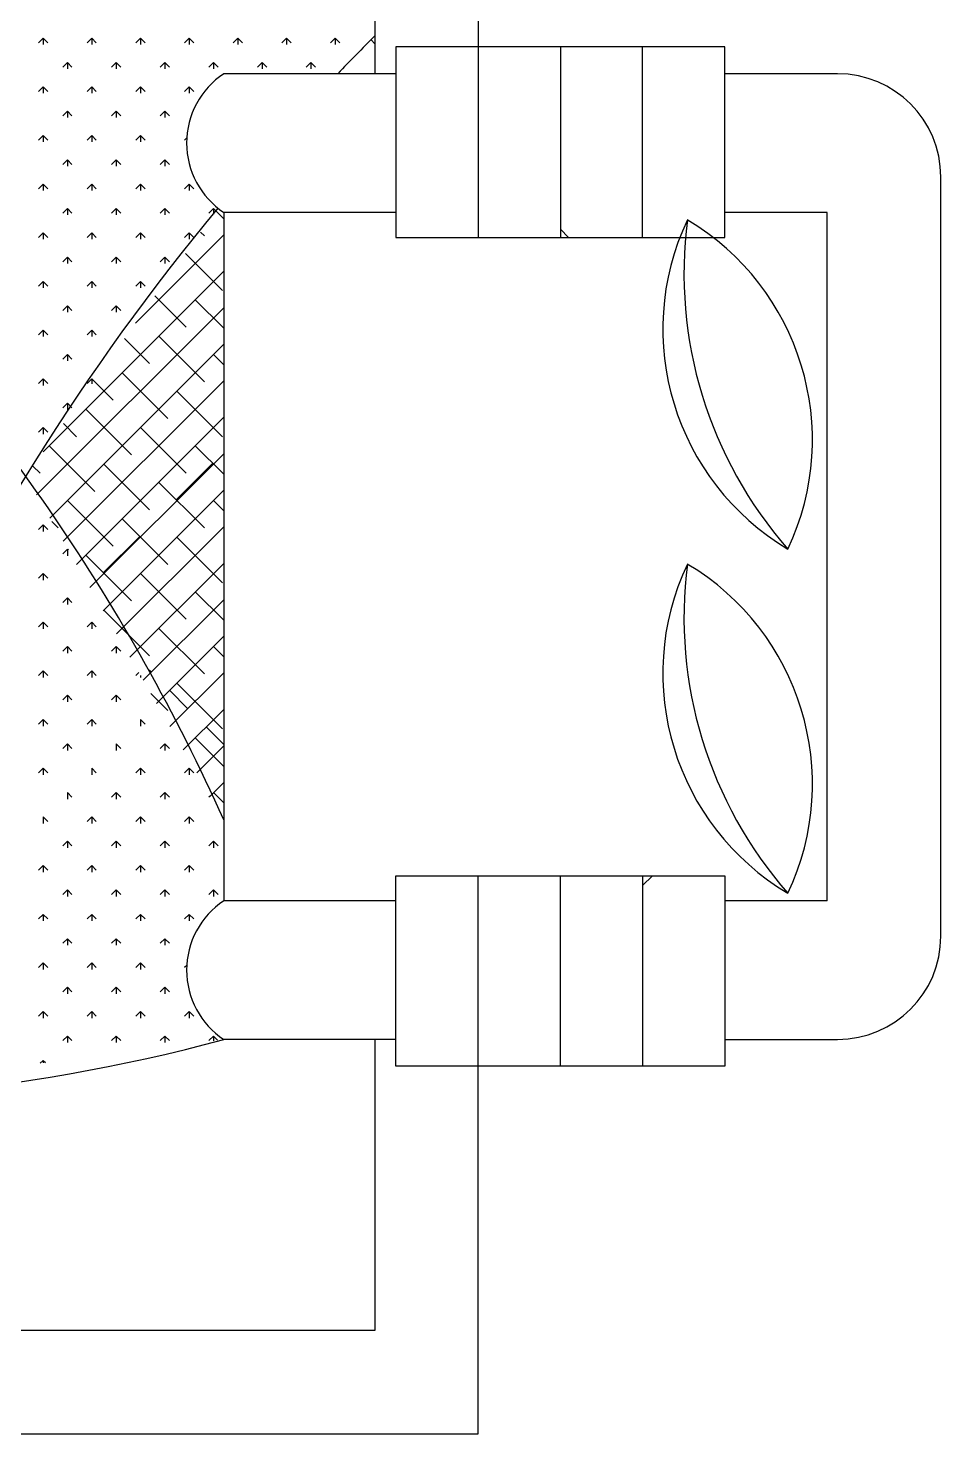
# Model space of a CAD drawing. Header units: inches. Extents: x 4.9 to 47.4, y 12.3 to 37.1.
# Drawn here: x 13.277 to 14.47, y 18.969 to 20.807 of the extents above; entities that cross this region are included whole.
import ezdxf

# ---------------------------------------------------------------- set-up
doc = ezdxf.new("R2010")
doc.units = ezdxf.units.IN
doc.header["$MEASUREMENT"] = 0
doc.layers.add('02', color=2, linetype='Continuous')
doc.layers.add('4', color=4, linetype='Continuous')

msp = doc.modelspace()

# ---------------------------------------------------------------- linework, layer by layer
at = {"layer": '02'}
for p, q in [((13.7303, 20.9762), (13.7303, 20.7474)), ((13.8653, 20.9298), (13.8653, 20.5334)), ((13.2965, 20.794), (13.2906, 20.788)), ((13.2965, 20.794), (13.3025, 20.788)), ((13.2965, 20.794), (13.2965, 20.7855)), ((13.3602, 20.794), (13.3542, 20.788)), ((13.3602, 20.794), (13.3661, 20.788)), ((13.3602, 20.794), (13.3602, 20.7855)), ((13.4238, 20.794), (13.4178, 20.788)), ((13.4238, 20.794), (13.4298, 20.788)), ((13.4238, 20.794), (13.4238, 20.7855)), ((13.4874, 20.794), (13.4815, 20.788)), ((13.4874, 20.794), (13.4934, 20.788)), ((13.4874, 20.794), (13.4874, 20.7855)), ((13.5511, 20.794), (13.5451, 20.788)), ((13.5511, 20.794), (13.5571, 20.788)), ((13.5511, 20.794), (13.5511, 20.7855)), ((13.6147, 20.794), (13.6088, 20.788)), ((13.6147, 20.794), (13.6207, 20.788)), ((13.6147, 20.794), (13.6147, 20.7855)), ((13.6784, 20.794), (13.6724, 20.788)), ((13.6784, 20.794), (13.6843, 20.788)), ((13.6784, 20.794), (13.6784, 20.7855)), ((13.7303, 20.7866), (13.7252, 20.7917)), ((13.7578, 20.7824), (13.7578, 20.5334)), ((14.1876, 20.7824), (13.7578, 20.7824)), ((13.9727, 20.7824), (13.9727, 20.5334)), ((14.0802, 20.5334), (14.0802, 20.7824)), ((14.1876, 20.5334), (14.1876, 20.7824)), ((13.3283, 20.7621), (13.3224, 20.7562)), ((13.3283, 20.7621), (13.3343, 20.7562)), ((13.3283, 20.7621), (13.3283, 20.7537)), ((13.392, 20.7621), (13.386, 20.7562)), ((13.392, 20.7621), (13.398, 20.7562)), ((13.392, 20.7621), (13.392, 20.7537)), ((13.4556, 20.7621), (13.4497, 20.7562)), ((13.4556, 20.7621), (13.4616, 20.7562)), ((13.4556, 20.7621), (13.4556, 20.7537)), ((13.5193, 20.7621), (13.5133, 20.7562)), ((13.5193, 20.7621), (13.5252, 20.7562)), ((13.5193, 20.7621), (13.5193, 20.7537)), ((13.5829, 20.7621), (13.5769, 20.7562)), ((13.5829, 20.7621), (13.5889, 20.7562)), ((13.5829, 20.7621), (13.5829, 20.7537)), ((13.6465, 20.7621), (13.6406, 20.7562)), ((13.6465, 20.7621), (13.6525, 20.7562)), ((13.6465, 20.7621), (13.6465, 20.7537)), ((13.2965, 20.7303), (13.2906, 20.7243)), ((13.2965, 20.7303), (13.3025, 20.7243)), ((13.2965, 20.7303), (13.2965, 20.7219)), ((13.3602, 20.7303), (13.3542, 20.7243)), ((13.3602, 20.7303), (13.3661, 20.7243)), ((13.3602, 20.7303), (13.3602, 20.7219)), ((13.4238, 20.7303), (13.4178, 20.7243)), ((13.4238, 20.7303), (13.4298, 20.7243)), ((13.4238, 20.7303), (13.4238, 20.7219)), ((13.4874, 20.7303), (13.4815, 20.7243)), ((13.4874, 20.7303), (13.4934, 20.7243)), ((13.4874, 20.7303), (13.4874, 20.7219)), ((13.3283, 20.6985), (13.3224, 20.6925)), ((13.3283, 20.6985), (13.3343, 20.6925)), ((13.3283, 20.6985), (13.3283, 20.6901)), ((13.392, 20.6985), (13.386, 20.6925)), ((13.392, 20.6985), (13.398, 20.6925)), ((13.392, 20.6985), (13.392, 20.6901)), ((13.4556, 20.6985), (13.4497, 20.6925)), ((13.4556, 20.6985), (13.4616, 20.6925)), ((13.4556, 20.6985), (13.4556, 20.6901)), ((13.2965, 20.6667), (13.2906, 20.6607)), ((13.2965, 20.6667), (13.3025, 20.6607)), ((13.2965, 20.6667), (13.2965, 20.6582)), ((13.3602, 20.6667), (13.3542, 20.6607)), ((13.3602, 20.6667), (13.3661, 20.6607)), ((13.3602, 20.6667), (13.3602, 20.6582)), ((13.4238, 20.6667), (13.4178, 20.6607)), ((13.4238, 20.6667), (13.4298, 20.6607)), ((13.4238, 20.6667), (13.4238, 20.6582)), ((13.4843, 20.6636), (13.4815, 20.6607)), ((13.3283, 20.6349), (13.3224, 20.6289)), ((13.3283, 20.6349), (13.3343, 20.6289)), ((13.3283, 20.6349), (13.3283, 20.6264)), ((13.392, 20.6349), (13.386, 20.6289)), ((13.392, 20.6349), (13.398, 20.6289)), ((13.392, 20.6349), (13.392, 20.6264)), ((13.4556, 20.6349), (13.4497, 20.6289)), ((13.4556, 20.6349), (13.4616, 20.6289)), ((13.4556, 20.6349), (13.4556, 20.6264)), ((13.2965, 20.603), (13.2906, 20.5971)), ((13.2965, 20.603), (13.3025, 20.5971)), ((13.2965, 20.603), (13.2965, 20.5946)), ((13.3602, 20.603), (13.3542, 20.5971)), ((13.3602, 20.603), (13.3661, 20.5971)), ((13.3602, 20.603), (13.3602, 20.5946)), ((13.4238, 20.603), (13.4178, 20.5971)), ((13.4238, 20.603), (13.4298, 20.5971)), ((13.4238, 20.603), (13.4238, 20.5946)), ((13.4874, 20.603), (13.4815, 20.5971)), ((13.4874, 20.603), (13.4934, 20.5971)), ((13.4874, 20.603), (13.4874, 20.5946)), ((13.3283, 20.5712), (13.3224, 20.5652)), ((13.3283, 20.5712), (13.3343, 20.5652)), ((13.3283, 20.5712), (13.3283, 20.5628)), ((13.392, 20.5712), (13.386, 20.5652)), ((13.392, 20.5712), (13.398, 20.5652)), ((13.392, 20.5712), (13.392, 20.5628)), ((13.4556, 20.5712), (13.4497, 20.5652)), ((13.4556, 20.5712), (13.4616, 20.5652)), ((13.4556, 20.5712), (13.4556, 20.5628)), ((13.5193, 20.5712), (13.5133, 20.5652)), ((13.5193, 20.5712), (13.5224, 20.5681)), ((13.5193, 20.5712), (13.5193, 20.5638)), ((13.5224, 20.5681), (13.5327, 20.5578)), ((13.2965, 20.5394), (13.2906, 20.5334)), ((13.2965, 20.5394), (13.3025, 20.5334)), ((13.2965, 20.5394), (13.2965, 20.531)), ((13.3602, 20.5394), (13.3542, 20.5334)), ((13.3602, 20.5394), (13.3661, 20.5334)), ((13.3602, 20.5394), (13.3602, 20.531)), ((13.5327, 20.5369), (13.4172, 20.4214)), ((13.4238, 20.5394), (13.4178, 20.5334)), ((13.4238, 20.5394), (13.4298, 20.5334)), ((13.4238, 20.5394), (13.4238, 20.531)), ((13.4874, 20.5394), (13.4815, 20.5334)), ((13.4874, 20.5394), (13.4934, 20.5334)), ((13.4874, 20.5394), (13.4874, 20.531)), ((13.5024, 20.5403), (13.5073, 20.5354)), ((13.7578, 20.5334), (14.1876, 20.5334)), ((13.9835, 20.5334), (13.9727, 20.5442)), ((13.4825, 20.5125), (13.5312, 20.4638)), ((13.3283, 20.5076), (13.3224, 20.5016)), ((13.3283, 20.5076), (13.3343, 20.5016)), ((13.3283, 20.5076), (13.3283, 20.4991)), ((13.392, 20.5076), (13.386, 20.5016)), ((13.392, 20.5076), (13.398, 20.5016)), ((13.392, 20.5076), (13.392, 20.4991)), ((13.4556, 20.5076), (13.4497, 20.5016)), ((13.4556, 20.5076), (13.4616, 20.5016)), ((13.4556, 20.5076), (13.4556, 20.4991)), ((13.2965, 20.4758), (13.2906, 20.4698)), ((13.5327, 20.4892), (13.2964, 20.2529)), ((13.2965, 20.4758), (13.3025, 20.4698)), ((13.2965, 20.4758), (13.2965, 20.4673)), ((13.3602, 20.4758), (13.3542, 20.4698)), ((13.3602, 20.4758), (13.3661, 20.4698)), ((13.3602, 20.4758), (13.3602, 20.4673)), ((13.4238, 20.4758), (13.4178, 20.4698)), ((13.4238, 20.4758), (13.4298, 20.4698)), ((13.4238, 20.4758), (13.4238, 20.4673)), ((13.4426, 20.4569), (13.4835, 20.4161)), ((13.5327, 20.4414), (13.2879, 20.1967)), ((13.3283, 20.4439), (13.3224, 20.438)), ((13.3283, 20.4439), (13.3343, 20.438)), ((13.3283, 20.4439), (13.3283, 20.4355)), ((13.392, 20.4439), (13.386, 20.438)), ((13.392, 20.4439), (13.398, 20.438)), ((13.392, 20.4439), (13.392, 20.4355)), ((13.4954, 20.4519), (13.5327, 20.4146)), ((13.2965, 20.4121), (13.2906, 20.4061)), ((13.2965, 20.4121), (13.3025, 20.4061)), ((13.2965, 20.4121), (13.2965, 20.4037)), ((13.3602, 20.4121), (13.3542, 20.4061)), ((13.3602, 20.4121), (13.3661, 20.4061)), ((13.3602, 20.4121), (13.3602, 20.4037)), ((13.4028, 20.4013), (13.4357, 20.3684)), ((13.4477, 20.4042), (13.5073, 20.3445)), ((13.5327, 20.3937), (13.3054, 20.1664)), ((13.3283, 20.3803), (13.3224, 20.3743)), ((13.3283, 20.3803), (13.3343, 20.3743)), ((13.3283, 20.3803), (13.3283, 20.3719)), ((13.5193, 20.3803), (13.5327, 20.3669)), ((13.2965, 20.3485), (13.2906, 20.3425)), ((13.2965, 20.3485), (13.3025, 20.3425)), ((13.2965, 20.3485), (13.2965, 20.34)), ((13.5327, 20.346), (13.3228, 20.1361)), ((13.3602, 20.3485), (13.3542, 20.3425)), ((13.3602, 20.3485), (13.3629, 20.3457)), ((13.3602, 20.3485), (13.3602, 20.3418)), ((13.3629, 20.3457), (13.388, 20.3206)), ((13.3999, 20.3564), (13.4596, 20.2968)), ((13.4715, 20.3326), (13.5312, 20.2729)), ((13.3283, 20.3167), (13.3224, 20.3107)), ((13.3283, 20.3167), (13.3343, 20.3107)), ((13.3283, 20.3167), (13.3283, 20.3082)), ((13.3522, 20.3087), (13.4119, 20.249)), ((13.3231, 20.2901), (13.3403, 20.2729)), ((13.5327, 20.2982), (13.3403, 20.1058)), ((13.2965, 20.2848), (13.2906, 20.2789)), ((13.2965, 20.2848), (13.3025, 20.2789)), ((13.2965, 20.2848), (13.2965, 20.2764)), ((13.4238, 20.2848), (13.4835, 20.2252)), ((13.3045, 20.261), (13.3641, 20.2013)), ((13.4954, 20.261), (13.5327, 20.2237)), ((13.5327, 20.2505), (13.3577, 20.0756)), ((13.3761, 20.2371), (13.4357, 20.1774)), ((13.5183, 20.2381), (13.4706, 20.1903)), ((13.2832, 20.2345), (13.2925, 20.2252)), ((13.5327, 20.2028), (13.3752, 20.0453)), ((13.4477, 20.2132), (13.5073, 20.1536)), ((13.3283, 20.1894), (13.388, 20.1297)), ((13.5193, 20.1894), (13.5327, 20.176)), ((13.3078, 20.1622), (13.3164, 20.1536)), ((13.3999, 20.1655), (13.4596, 20.1058)), ((13.2965, 20.1576), (13.2906, 20.1516)), ((13.2965, 20.1576), (13.3025, 20.1516)), ((13.2965, 20.1576), (13.2965, 20.1491)), ((13.5327, 20.1551), (13.3926, 20.015)), ((13.3283, 20.1257), (13.3224, 20.1198)), ((13.3283, 20.1257), (13.3294, 20.1247)), ((13.3283, 20.1257), (13.3283, 20.1173)), ((13.4228, 20.1426), (13.3751, 20.0949)), ((13.4715, 20.1416), (13.5312, 20.082)), ((13.3522, 20.1178), (13.4119, 20.0581)), ((13.5327, 20.1073), (13.4101, 19.9847)), ((13.2965, 20.0939), (13.2906, 20.088)), ((13.2965, 20.0939), (13.3025, 20.088)), ((13.2965, 20.0939), (13.2965, 20.0855)), ((13.4238, 20.0939), (13.4835, 20.0343)), ((13.4954, 20.0701), (13.5327, 20.0328)), ((13.3283, 20.0621), (13.3224, 20.0561)), ((13.3283, 20.0621), (13.3343, 20.0561)), ((13.3283, 20.0621), (13.3283, 20.0537)), ((13.5327, 20.0596), (13.4275, 19.9544)), ((13.3761, 20.0462), (13.4357, 19.9865)), ((13.2965, 20.0303), (13.2906, 20.0243)), ((13.2965, 20.0303), (13.3025, 20.0243)), ((13.2965, 20.0303), (13.2965, 20.0218)), ((13.3602, 20.0303), (13.3542, 20.0243)), ((13.3602, 20.0303), (13.3661, 20.0243)), ((13.3602, 20.0303), (13.3602, 20.0218)), ((13.4477, 20.0223), (13.5073, 19.9627)), ((13.3283, 19.9985), (13.3224, 19.9925)), ((13.3283, 19.9985), (13.3343, 19.9925)), ((13.3283, 19.9985), (13.3283, 19.99)), ((13.392, 19.9985), (13.386, 19.9925)), ((13.392, 19.9985), (13.398, 19.9925)), ((13.392, 19.9985), (13.392, 19.99)), ((13.5327, 20.0119), (13.4449, 19.9241)), ((13.5193, 19.9985), (13.5327, 19.985)), ((13.2965, 19.9666), (13.2906, 19.9607)), ((13.2965, 19.9666), (13.3025, 19.9607)), ((13.2965, 19.9666), (13.2965, 19.9582)), ((13.3602, 19.9666), (13.3542, 19.9607)), ((13.3602, 19.9666), (13.3661, 19.9607)), ((13.3602, 19.9666), (13.3602, 19.9582)), ((13.4217, 19.9645), (13.4178, 19.9607)), ((13.4238, 19.9608), (13.4238, 19.9582)), ((13.4381, 19.9651), (13.4332, 19.97)), ((13.5327, 19.9641), (13.4624, 19.8939)), ((13.4859, 19.9173), (13.462, 19.9412)), ((13.4715, 19.9507), (13.5312, 19.8911)), ((13.3283, 19.9348), (13.3224, 19.9289)), ((13.3283, 19.9348), (13.3343, 19.9289)), ((13.3283, 19.9348), (13.3283, 19.9264)), ((13.392, 19.9348), (13.386, 19.9289)), ((13.392, 19.9348), (13.398, 19.9289)), ((13.392, 19.9348), (13.392, 19.9264)), ((13.4375, 19.937), (13.4596, 19.9149)), ((13.5327, 19.9164), (13.4798, 19.8636)), ((13.2965, 19.903), (13.2906, 19.897)), ((13.2965, 19.903), (13.3025, 19.897)), ((13.2965, 19.903), (13.2965, 19.8946)), ((13.3602, 19.903), (13.3542, 19.897)), ((13.3602, 19.903), (13.3661, 19.897)), ((13.3602, 19.903), (13.3602, 19.8946)), ((13.4238, 19.903), (13.4298, 19.897)), ((13.4238, 19.903), (13.4238, 19.8946)), ((13.5327, 19.8705), (13.5097, 19.8935)), ((13.3283, 19.8712), (13.3224, 19.8652)), ((13.3283, 19.8712), (13.3343, 19.8652)), ((13.3283, 19.8712), (13.3283, 19.8627)), ((13.392, 19.8712), (13.398, 19.8652)), ((13.392, 19.8712), (13.392, 19.8627)), ((13.4556, 19.8712), (13.4497, 19.8652)), ((13.4556, 19.8712), (13.4616, 19.8652)), ((13.4556, 19.8712), (13.4556, 19.8627)), ((13.4954, 19.8791), (13.5327, 19.8419)), ((13.5327, 19.8687), (13.4973, 19.8333)), ((13.2965, 19.8394), (13.2906, 19.8334)), ((13.2965, 19.8394), (13.3025, 19.8334)), ((13.2965, 19.8394), (13.2965, 19.8309)), ((13.3602, 19.8394), (13.3661, 19.8334)), ((13.3602, 19.8394), (13.3602, 19.8309)), ((13.4238, 19.8394), (13.4178, 19.8334)), ((13.4238, 19.8394), (13.4298, 19.8334)), ((13.4238, 19.8394), (13.4238, 19.8309)), ((13.4874, 19.8394), (13.4815, 19.8334)), ((13.4874, 19.8394), (13.4934, 19.8334)), ((13.4874, 19.8394), (13.4874, 19.8309)), ((13.5327, 19.8209), (13.5147, 19.803)), ((13.3283, 19.8075), (13.3343, 19.8016)), ((13.3283, 19.8075), (13.3283, 19.7991)), ((13.392, 19.8075), (13.386, 19.8016)), ((13.392, 19.8075), (13.398, 19.8016)), ((13.392, 19.8075), (13.392, 19.7991)), ((13.4556, 19.8075), (13.4497, 19.8016)), ((13.4556, 19.8075), (13.4616, 19.8016)), ((13.4556, 19.8075), (13.4556, 19.7991)), ((13.5147, 19.803), (13.5133, 19.8016)), ((13.5193, 19.8075), (13.5327, 19.7941)), ((13.2965, 19.7757), (13.3025, 19.7698)), ((13.2965, 19.7757), (13.2965, 19.7673)), ((13.3602, 19.7757), (13.3542, 19.7698)), ((13.3602, 19.7757), (13.3661, 19.7698)), ((13.3602, 19.7757), (13.3602, 19.7673)), ((13.4238, 19.7757), (13.4178, 19.7698)), ((13.4238, 19.7757), (13.4298, 19.7698)), ((13.4238, 19.7757), (13.4238, 19.7673)), ((13.4874, 19.7757), (13.4815, 19.7698)), ((13.4874, 19.7757), (13.4934, 19.7698)), ((13.4874, 19.7757), (13.4874, 19.7673)), ((13.5327, 19.7732), (13.5322, 19.7727)), ((13.3283, 19.7439), (13.3224, 19.7379)), ((13.3283, 19.7439), (13.3343, 19.7379)), ((13.3283, 19.7439), (13.3283, 19.7355)), ((13.392, 19.7439), (13.386, 19.7379)), ((13.392, 19.7439), (13.398, 19.7379)), ((13.392, 19.7439), (13.392, 19.7355)), ((13.4556, 19.7439), (13.4497, 19.7379)), ((13.4556, 19.7439), (13.4616, 19.7379)), ((13.4556, 19.7439), (13.4556, 19.7355)), ((13.5193, 19.7439), (13.5133, 19.7379)), ((13.5193, 19.7439), (13.5252, 19.7379)), ((13.5193, 19.7439), (13.5193, 19.7355)), ((13.2965, 19.7121), (13.2906, 19.7061)), ((13.2965, 19.7121), (13.3025, 19.7061)), ((13.2965, 19.7121), (13.2965, 19.7036)), ((13.3602, 19.7121), (13.3542, 19.7061)), ((13.3602, 19.7121), (13.3661, 19.7061)), ((13.3602, 19.7121), (13.3602, 19.7036)), ((13.4238, 19.7121), (13.4178, 19.7061)), ((13.4238, 19.7121), (13.4298, 19.7061)), ((13.4238, 19.7121), (13.4238, 19.7036)), ((13.4874, 19.7121), (13.4815, 19.7061)), ((13.4874, 19.7121), (13.4934, 19.7061)), ((13.4874, 19.7121), (13.4874, 19.7036)), ((13.7578, 19.6989), (14.1876, 19.6989)), ((13.7578, 19.4499), (13.7578, 19.6989)), ((13.8653, 18.9692), (13.8653, 19.6989)), ((13.9727, 19.4499), (13.9727, 19.6989)), ((14.0929, 19.6989), (14.0802, 19.6863)), ((14.0802, 19.6989), (14.0802, 19.4499)), ((14.1876, 19.6989), (14.1876, 19.4499)), ((13.3283, 19.6803), (13.3224, 19.6743)), ((13.3283, 19.6803), (13.3343, 19.6743)), ((13.3283, 19.6803), (13.3283, 19.6718)), ((13.392, 19.6803), (13.386, 19.6743)), ((13.392, 19.6803), (13.398, 19.6743)), ((13.392, 19.6803), (13.392, 19.6718)), ((13.4556, 19.6803), (13.4497, 19.6743)), ((13.4556, 19.6803), (13.4616, 19.6743)), ((13.4556, 19.6803), (13.4556, 19.6718)), ((13.5193, 19.6803), (13.5133, 19.6743)), ((13.5193, 19.6803), (13.5252, 19.6743)), ((13.5193, 19.6803), (13.5193, 19.6718)), ((13.2965, 19.6484), (13.2906, 19.6425)), ((13.2965, 19.6484), (13.3025, 19.6425)), ((13.2965, 19.6484), (13.2965, 19.64)), ((13.3602, 19.6484), (13.3542, 19.6425)), ((13.3602, 19.6484), (13.3661, 19.6425)), ((13.3602, 19.6484), (13.3602, 19.64)), ((13.4238, 19.6484), (13.4178, 19.6425)), ((13.4238, 19.6484), (13.4298, 19.6425)), ((13.4238, 19.6484), (13.4238, 19.64)), ((13.4874, 19.6484), (13.4815, 19.6425)), ((13.4874, 19.6484), (13.4934, 19.6425)), ((13.4874, 19.6484), (13.4874, 19.64)), ((13.3283, 19.6166), (13.3224, 19.6107)), ((13.3283, 19.6166), (13.3343, 19.6107)), ((13.3283, 19.6166), (13.3283, 19.6082)), ((13.392, 19.6166), (13.386, 19.6107)), ((13.392, 19.6166), (13.398, 19.6107)), ((13.392, 19.6166), (13.392, 19.6082)), ((13.4556, 19.6166), (13.4497, 19.6107)), ((13.4556, 19.6166), (13.4616, 19.6107)), ((13.4556, 19.6166), (13.4556, 19.6082)), ((13.2965, 19.5848), (13.2906, 19.5788)), ((13.2965, 19.5848), (13.3025, 19.5788)), ((13.2965, 19.5848), (13.2965, 19.5764)), ((13.3602, 19.5848), (13.3542, 19.5788)), ((13.3602, 19.5848), (13.3661, 19.5788)), ((13.3602, 19.5848), (13.3602, 19.5764)), ((13.4238, 19.5848), (13.4178, 19.5788)), ((13.4238, 19.5848), (13.4298, 19.5788)), ((13.4238, 19.5848), (13.4238, 19.5764)), ((13.4843, 19.5817), (13.4815, 19.5788)), ((13.3283, 19.553), (13.3224, 19.547)), ((13.3283, 19.553), (13.3343, 19.547)), ((13.3283, 19.553), (13.3283, 19.5445)), ((13.392, 19.553), (13.386, 19.547)), ((13.392, 19.553), (13.398, 19.547)), ((13.392, 19.553), (13.392, 19.5445)), ((13.4556, 19.553), (13.4497, 19.547)), ((13.4556, 19.553), (13.4616, 19.547)), ((13.4556, 19.553), (13.4556, 19.5445)), ((13.2965, 19.5212), (13.2906, 19.5152)), ((13.2965, 19.5212), (13.3025, 19.5152)), ((13.2965, 19.5212), (13.2965, 19.5127)), ((13.3602, 19.5212), (13.3542, 19.5152)), ((13.3602, 19.5212), (13.3661, 19.5152)), ((13.3602, 19.5212), (13.3602, 19.5127)), ((13.4238, 19.5212), (13.4178, 19.5152)), ((13.4238, 19.5212), (13.4298, 19.5152)), ((13.4238, 19.5212), (13.4238, 19.5127)), ((13.4874, 19.5212), (13.4815, 19.5152)), ((13.4874, 19.5212), (13.4934, 19.5152)), ((13.4874, 19.5212), (13.4874, 19.5127)), ((13.3283, 19.4893), (13.3224, 19.4834)), ((13.3283, 19.4893), (13.3343, 19.4834)), ((13.3283, 19.4893), (13.3283, 19.4809)), ((13.392, 19.4893), (13.386, 19.4834)), ((13.392, 19.4893), (13.398, 19.4834)), ((13.392, 19.4893), (13.392, 19.4809)), ((13.4556, 19.4893), (13.4497, 19.4834)), ((13.4556, 19.4893), (13.4616, 19.4834)), ((13.4556, 19.4893), (13.4556, 19.4809)), ((13.5193, 19.4893), (13.5133, 19.4834)), ((13.5193, 19.4893), (13.5247, 19.4839)), ((13.5193, 19.4893), (13.5193, 19.4832)), ((13.7303, 19.4849), (13.7303, 19.1042)), ((13.2965, 19.4575), (13.2927, 19.4537)), ((13.2965, 19.4575), (13.2995, 19.4546)), ((13.2965, 19.4575), (13.2965, 19.4542)), ((14.1876, 19.4499), (13.7578, 19.4499)), ((13.7303, 19.1042), (11.1069, 19.1042)), ((10.9719, 18.9692), (13.8653, 18.9692))]:
    msp.add_line(p, q, dxfattribs=at)
for centre, radius, start, end in [((15.9322, 18.5812), 3.1237, 134.8232, 136.0934), ((15.9322, 18.5812), 3.1237, 140.4118, 170.3614), ((14.4412, 20.4135), 0.3346, 154.7241, 239.2427), ((14.6811, 20.4868), 0.5469, 172.69, 221.2768), ((13.9675, 20.2688), 0.3346, 334.7241, 59.2427), ((11.1684, 18.7091), 2.5922, 24.2048, 44.3054), ((14.4412, 19.9635), 0.3346, 154.7241, 239.2427), ((14.6811, 20.0368), 0.5469, 172.69, 221.2768), ((13.9675, 19.8188), 0.3346, 334.7241, 59.2427), ((12.9438, 21.6488), 2.2426, 243.3172, 285.2235)]:
    msp.add_arc(centre, radius, start, end, dxfattribs=at)
at = {"layer": '4'}
for p, q in [((13.7578, 20.7474), (13.5327, 20.7474)), ((14.335, 20.7474), (14.1876, 20.7474)), ((14.47, 19.6199), (14.47, 20.6124)), ((13.7578, 20.5662), (13.5327, 20.5662)), ((13.5327, 20.5662), (13.5327, 19.6662)), ((14.3216, 20.5662), (14.1876, 20.5662)), ((14.3216, 19.6662), (14.3216, 20.5662)), ((13.7578, 19.6662), (13.5327, 19.6662)), ((14.3216, 19.6662), (14.1876, 19.6662)), ((13.7578, 19.4849), (13.5327, 19.4849)), ((14.1876, 19.4849), (14.335, 19.4849))]:
    msp.add_line(p, q, dxfattribs=at)
for centre, radius, start, end in [((13.593, 20.6568), 0.1089, 123.6513, 236.3487), ((14.335, 20.6124), 0.135, 0, 90), ((13.593, 19.5755), 0.1089, 123.6513, 236.3487), ((14.335, 19.6199), 0.135, 270, 0)]:
    msp.add_arc(centre, radius, start, end, dxfattribs=at)

doc.saveas('drawing.dxf')
